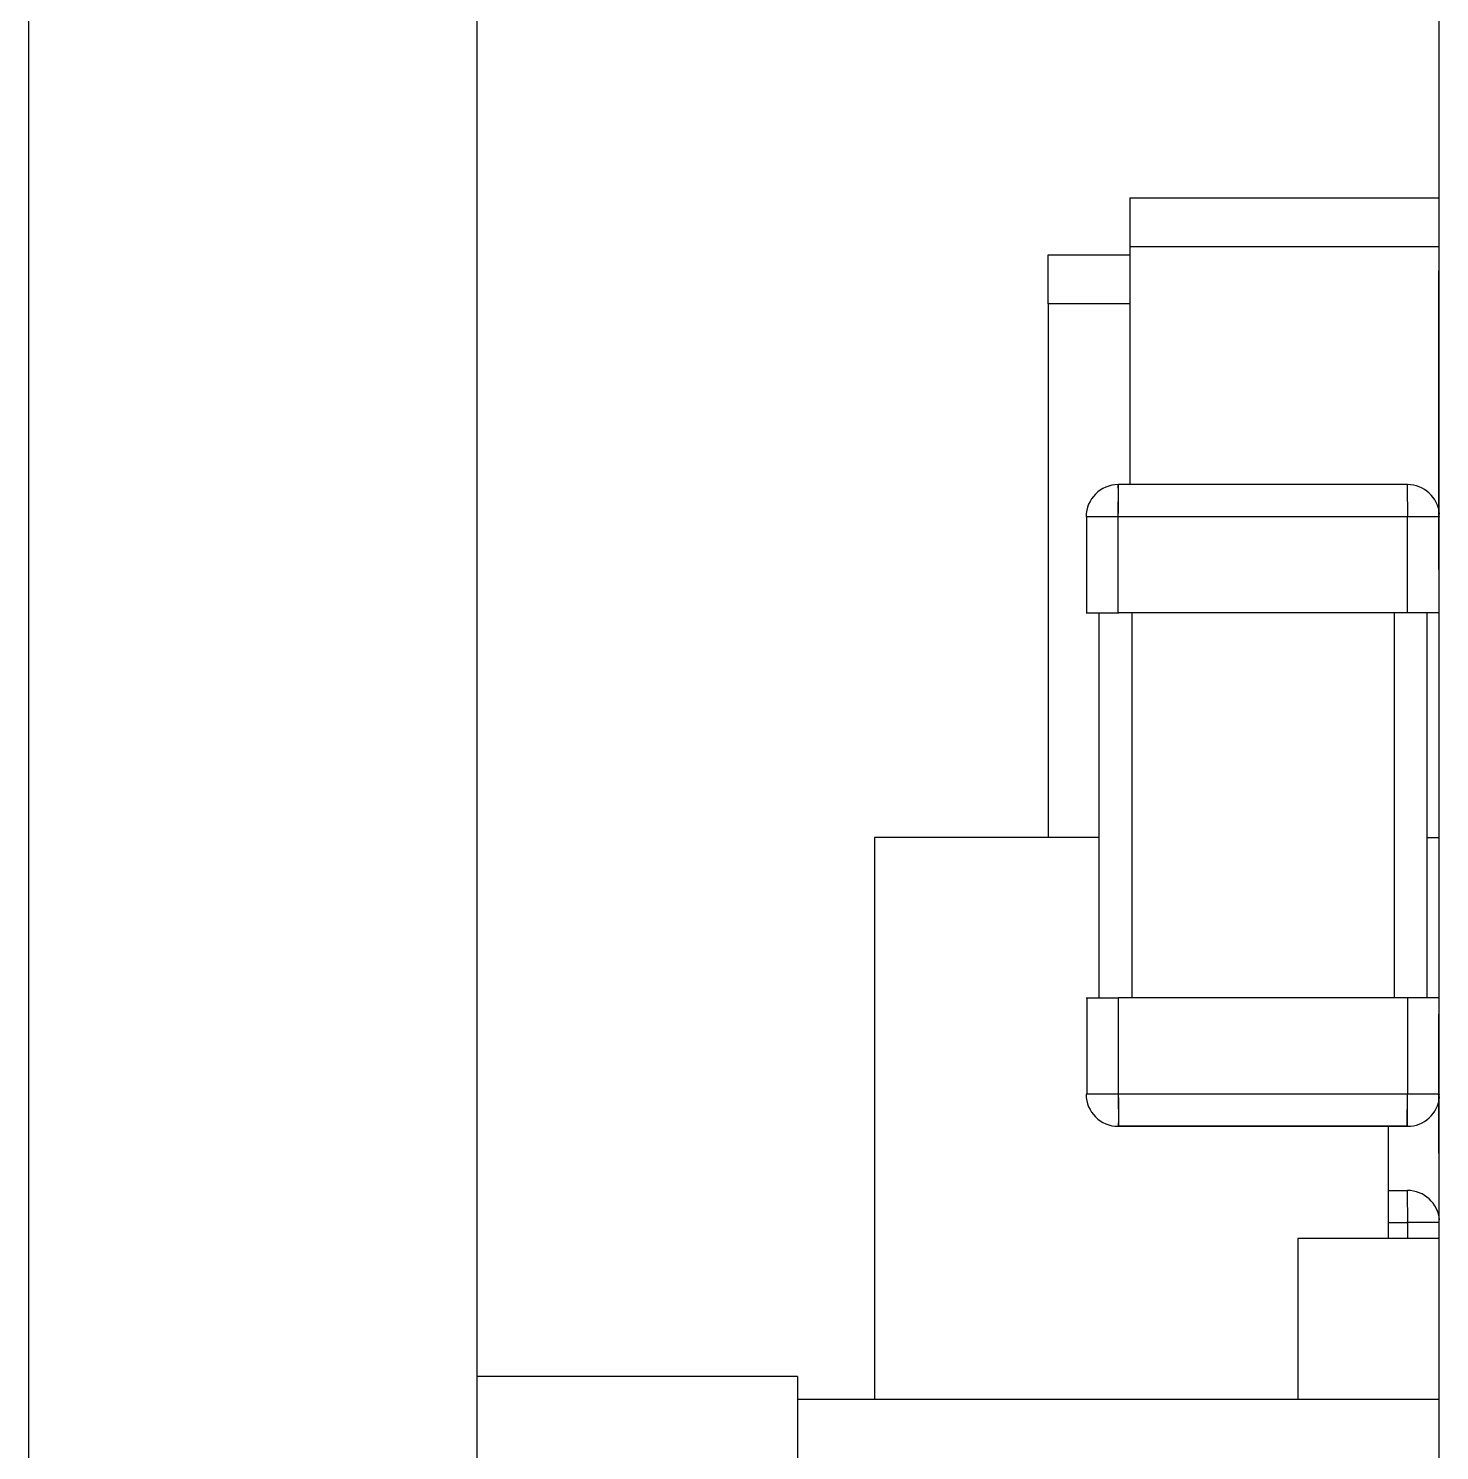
# Model space of a CAD drawing. Extents: x 87.1 to 184.1, y 90 to 128.
# Drawn here: x 171.903 to 174.103, y 112.98 to 115.196 of the extents above; entities that cross this region are included whole.
import ezdxf

# ---------------------------------------------------------------- set-up
doc = ezdxf.new("R2010")
doc.units = 0
doc.layers.add('View004', color=7, linetype='CONTINUOUS')

msp = doc.modelspace()

# ---------------------------------------------------------------- linework, layer by layer
at = {"layer": 'View004'}
for p, q in [((174.102, 120.435), (174.102, 95.435)), ((171.903, 117.645), (171.903, 95.445)), ((171.903, 117.645), (171.903, 95.445)), ((172.602, 117.645), (172.602, 113.095)), ((172.602, 117.645), (172.602, 113.095)), ((174.102, 115.158), (174.102, 115.158)), ((174.102, 115.158), (174.102, 115.158)), ((173.62, 114.932), (174.102, 114.932)), ((173.62, 114.932), (174.102, 114.932)), ((174.102, 114.932), (174.102, 114.932)), ((174.102, 114.932), (174.102, 114.932)), ((173.62, 114.856), (173.62, 114.485)), ((173.62, 114.856), (174.102, 114.856)), ((173.62, 114.856), (173.62, 114.485)), ((173.62, 114.856), (174.102, 114.856)), ((174.102, 114.856), (174.102, 114.856)), ((174.102, 114.856), (174.102, 114.856)), ((173.493, 114.843), (173.62, 114.843)), ((173.493, 114.843), (173.62, 114.843)), ((174.102, 114.353), (174.102, 114.818)), ((174.102, 114.353), (174.102, 114.818)), ((174.102, 114.353), (174.102, 114.818)), ((174.102, 114.353), (174.102, 114.818)), ((174.102, 114.818), (174.102, 114.818)), ((174.102, 114.818), (174.102, 114.818)), ((173.493, 114.767), (173.493, 113.935)), ((173.493, 114.767), (173.493, 113.935)), ((173.62, 114.767), (173.493, 114.767)), ((173.62, 114.767), (173.493, 114.767)), ((174.053, 114.485), (173.602, 114.485)), ((174.053, 114.485), (173.602, 114.485)), ((174.053, 114.485), (173.602, 114.485)), ((174.053, 114.485), (173.602, 114.485)), ((174.053, 114.485), (173.602, 114.485)), ((174.053, 114.485), (173.602, 114.485)), ((173.553, 114.285), (173.553, 114.435)), ((173.553, 114.285), (173.553, 114.435)), ((173.553, 114.285), (173.553, 114.435)), ((173.553, 114.285), (173.553, 114.435)), ((173.553, 114.285), (173.553, 114.435)), ((173.553, 114.285), (173.553, 114.435)), ((173.602, 114.285), (173.602, 114.435)), ((174.053, 114.435), (173.602, 114.435)), ((173.602, 114.285), (173.602, 114.435)), ((174.053, 114.435), (173.602, 114.435)), ((173.602, 114.285), (173.602, 114.435)), ((174.053, 114.435), (173.602, 114.435)), ((173.602, 114.285), (173.602, 114.435)), ((174.053, 114.435), (173.602, 114.435)), ((173.602, 114.285), (173.602, 114.435)), ((174.053, 114.435), (173.602, 114.435)), ((173.602, 114.285), (173.602, 114.435)), ((174.053, 114.435), (173.602, 114.435)), ((174.053, 114.285), (174.053, 114.435)), ((174.053, 114.285), (174.053, 114.435)), ((174.053, 114.285), (174.053, 114.435)), ((174.053, 114.285), (174.053, 114.435)), ((174.053, 114.285), (174.053, 114.435)), ((174.053, 114.285), (174.053, 114.435)), ((174.102, 114.353), (174.102, 114.353)), ((174.102, 114.353), (174.102, 114.353)), ((174.102, 114.303), (174.102, 114.303)), ((174.102, 114.303), (174.102, 114.303)), ((173.572, 114.285), (173.572, 113.685)), ((173.572, 114.285), (173.572, 113.685)), ((174.053, 114.285), (173.602, 114.285)), ((174.053, 114.285), (173.602, 114.285)), ((174.053, 114.285), (173.602, 114.285)), ((174.053, 114.285), (173.602, 114.285)), ((174.053, 114.285), (173.602, 114.285)), ((174.053, 114.285), (173.602, 114.285)), ((173.623, 114.285), (173.623, 113.685)), ((173.623, 114.285), (173.623, 113.685)), ((174.032, 114.285), (174.032, 113.685)), ((174.032, 114.285), (174.032, 113.685)), ((174.083, 114.285), (174.083, 113.685)), ((174.083, 114.285), (174.083, 113.685)), ((174.083, 114.285), (174.083, 113.685)), ((174.083, 114.285), (174.083, 113.685)), ((173.572, 113.935), (173.222, 113.935)), ((173.222, 113.935), (173.222, 113.06)), ((173.572, 113.935), (173.222, 113.935)), ((173.222, 113.935), (173.222, 113.06)), ((174.083, 113.935), (174.102, 113.935)), ((174.083, 113.935), (174.102, 113.935)), ((174.102, 113.935), (174.102, 113.935)), ((174.102, 113.935), (174.102, 113.935)), ((173.553, 113.685), (173.553, 113.535)), ((173.553, 113.685), (173.553, 113.535)), ((173.553, 113.685), (173.553, 113.535)), ((173.553, 113.685), (173.553, 113.535)), ((173.553, 113.685), (173.553, 113.535)), ((173.553, 113.685), (173.553, 113.535)), ((174.053, 113.685), (173.602, 113.685)), ((174.053, 113.685), (173.602, 113.685)), ((174.053, 113.685), (173.602, 113.685)), ((173.602, 113.685), (173.602, 113.535)), ((174.053, 113.685), (173.602, 113.685)), ((173.602, 113.685), (173.602, 113.535)), ((174.053, 113.685), (173.602, 113.685)), ((173.602, 113.685), (173.602, 113.535)), ((174.053, 113.685), (173.602, 113.685)), ((173.602, 113.685), (173.602, 113.535)), ((173.602, 113.685), (173.602, 113.535)), ((173.602, 113.685), (173.602, 113.535)), ((174.053, 113.685), (174.053, 113.535)), ((174.053, 113.685), (174.053, 113.535)), ((174.053, 113.685), (174.053, 113.535)), ((174.053, 113.685), (174.053, 113.535)), ((174.053, 113.685), (174.053, 113.535)), ((174.053, 113.685), (174.053, 113.535)), ((174.102, 113.668), (174.102, 113.668)), ((174.102, 113.668), (174.102, 113.668)), ((174.102, 113.443), (174.102, 113.66)), ((174.102, 113.66), (174.102, 113.66)), ((174.102, 113.443), (174.102, 113.66)), ((174.102, 113.443), (174.102, 113.66)), ((174.102, 113.66), (174.102, 113.66)), ((174.102, 113.443), (174.102, 113.66)), ((174.053, 113.535), (173.602, 113.535)), ((174.053, 113.535), (173.602, 113.535)), ((174.053, 113.535), (173.602, 113.535)), ((174.053, 113.535), (173.602, 113.535)), ((174.053, 113.535), (173.602, 113.535)), ((174.053, 113.535), (173.602, 113.535)), ((174.053, 113.485), (173.602, 113.485)), ((173.602, 113.485), (174.053, 113.485)), ((174.053, 113.485), (173.602, 113.485)), ((173.602, 113.485), (174.053, 113.485)), ((174.053, 113.485), (173.602, 113.485)), ((173.602, 113.485), (174.053, 113.485)), ((174.053, 113.485), (173.602, 113.485)), ((173.602, 113.485), (174.053, 113.485)), ((174.053, 113.485), (173.602, 113.485)), ((173.602, 113.485), (174.053, 113.485)), ((174.053, 113.485), (173.602, 113.485)), ((173.602, 113.485), (174.053, 113.485)), ((174.023, 113.485), (174.023, 113.31)), ((174.023, 113.485), (174.023, 113.31)), ((174.102, 113.443), (174.102, 113.443)), ((174.102, 113.443), (174.102, 113.443)), ((174.023, 113.385), (174.053, 113.385)), ((174.023, 113.385), (174.053, 113.385)), ((174.023, 113.385), (174.053, 113.385)), ((174.023, 113.385), (174.053, 113.385)), ((174.023, 113.385), (174.053, 113.385)), ((174.023, 113.385), (174.053, 113.385)), ((174.023, 113.335), (174.053, 113.335)), ((174.023, 113.335), (174.053, 113.335)), ((174.023, 113.335), (174.053, 113.335)), ((174.023, 113.335), (174.053, 113.335)), ((174.023, 113.335), (174.053, 113.335)), ((174.023, 113.335), (174.053, 113.335)), ((174.053, 113.335), (174.053, 113.31)), ((174.053, 113.335), (174.053, 113.31)), ((174.053, 113.335), (174.053, 113.31)), ((174.053, 113.335), (174.053, 113.31)), ((174.053, 113.335), (174.053, 113.31)), ((174.053, 113.335), (174.053, 113.31)), ((173.882, 113.31), (173.882, 113.06)), ((174.023, 113.31), (173.882, 113.31)), ((173.882, 113.31), (173.882, 113.06)), ((174.023, 113.31), (173.882, 113.31)), ((174.102, 113.31), (174.023, 113.31)), ((174.102, 113.31), (174.023, 113.31)), ((174.102, 113.31), (174.102, 113.31)), ((174.102, 113.31), (174.102, 113.31)), ((173.102, 113.095), (172.602, 113.095)), ((173.102, 113.095), (172.602, 113.095)), ((172.602, 113.095), (172.602, 95.445)), ((172.602, 113.095), (172.602, 95.445)), ((173.102, 113.095), (173.102, 95.445)), ((173.102, 113.095), (173.102, 95.445)), ((173.102, 113.06), (174.102, 113.06)), ((173.102, 113.06), (174.102, 113.06)), ((173.882, 113.06), (174.023, 113.06)), ((173.882, 113.06), (174.023, 113.06)), ((174.023, 113.06), (174.023, 113.06)), ((174.023, 113.06), (174.102, 113.06)), ((174.023, 113.06), (174.023, 113.06)), ((174.023, 113.06), (174.102, 113.06)), ((174.102, 113.06), (174.102, 113.06)), ((174.102, 113.06), (174.102, 113.06))]:
    msp.add_line(p, q, dxfattribs=at)
for centre, start, end in [((173.602, 114.435), 90, 180), ((173.602, 114.435), 90, 180), ((173.602, 114.435), 90, 180), ((173.602, 114.435), 90, 180), ((173.602, 114.435), 90, 180), ((173.602, 114.435), 90, 180), ((173.602, 114.435), 90, 180), ((173.602, 114.435), 90, 180), ((174.053, 114.435), 4.8088, 90), ((174.053, 114.435), 4.8088, 90), ((174.053, 114.435), 4.8088, 90), ((174.053, 114.435), 4.8088, 90), ((174.053, 114.435), 4.8088, 90), ((174.053, 114.435), 4.8088, 90), ((174.053, 114.435), 0, 0.3624), ((174.053, 114.435), 0, 0.3624), ((174.053, 114.435), 0, 0.3624), ((174.053, 114.435), 0, 0.3624), ((174.053, 114.435), 0, 0.3624), ((174.053, 114.435), 0, 0.3624), ((173.602, 113.535), 180, -90), ((173.602, 113.535), 180, -90), ((173.602, 113.535), 180, -90), ((173.602, 113.535), 180, -90), ((173.602, 113.535), 180, -90), ((173.602, 113.535), 180, -90), ((173.602, 113.535), 180, -90), ((173.602, 113.535), 180, -90), ((174.053, 113.535), -90, -4.8088), ((174.053, 113.535), -90, -4.8088), ((174.053, 113.535), -90, -4.8088), ((174.053, 113.535), -90, -4.8088), ((174.053, 113.535), -90, -4.8088), ((174.053, 113.535), -90, -4.8088), ((174.053, 113.535), -0.3624, 0), ((174.053, 113.535), -0.3624, 0), ((174.053, 113.535), -0.3624, 0), ((174.053, 113.535), -0.3624, 0), ((174.053, 113.535), -0.3624, 0), ((174.053, 113.535), -0.3624, 0), ((174.053, 113.335), 4.8088, 90), ((174.053, 113.335), 4.8088, 90), ((174.053, 113.335), 4.8088, 90), ((174.053, 113.335), 4.8088, 90), ((174.053, 113.335), 4.8088, 90), ((174.053, 113.335), 4.8088, 90), ((174.053, 113.335), 4.8088, 90), ((174.053, 113.335), 4.8088, 90), ((174.053, 113.335), 0, 0.3624), ((174.053, 113.335), 0, 0.3624), ((174.053, 113.335), 0, 0.3624), ((174.053, 113.335), 0, 0.3624), ((174.053, 113.335), 0, 0.3624), ((174.053, 113.335), 0, 0.3624), ((174.053, 113.335), 0, 0.3624), ((174.053, 113.335), 0, 0.3624)]:
    msp.add_arc(centre, 0.05, start, end, dxfattribs=at)
for points, degree, knots in [([(174.102, 115.793), (174.102, 115.789), (174.102, 115.785), (174.102, 115.773), (174.102, 115.761), (174.102, 115.742), (174.102, 115.723), (174.102, 115.698), (174.102, 115.673), (174.102, 115.643), (174.102, 115.613), (174.102, 115.547), (174.102, 115.475), (174.102, 115.44), (174.102, 115.404), (174.102, 115.335), (174.102, 115.277), (174.102, 115.252), (174.102, 115.227), (174.102, 115.208), (174.102, 115.189), (174.102, 115.177), (174.102, 115.165), (174.102, 115.161), (174.102, 115.158)], 2, [1.5708, 1.5708, 1.5708, 1.7952, 1.7952, 2.0196, 2.0196, 2.24399, 2.24399, 2.46839, 2.46839, 2.69279, 2.69279, 3.14159, 3.14159, 3.36599, 3.36599, 3.81479, 3.81479, 4.03919, 4.03919, 4.26359, 4.26359, 4.48799, 4.48799, 4.71239, 4.71239, 4.71239]), ([(174.102, 115.793), (174.102, 115.789), (174.102, 115.785), (174.102, 115.773), (174.102, 115.761), (174.102, 115.742), (174.102, 115.723), (174.102, 115.698), (174.102, 115.673), (174.102, 115.643), (174.102, 115.613), (174.102, 115.547), (174.102, 115.475), (174.102, 115.44), (174.102, 115.404), (174.102, 115.335), (174.102, 115.277), (174.102, 115.252), (174.102, 115.227), (174.102, 115.208), (174.102, 115.189), (174.102, 115.177), (174.102, 115.165), (174.102, 115.161), (174.102, 115.158)], 2, [1.5708, 1.5708, 1.5708, 1.7952, 1.7952, 2.0196, 2.0196, 2.24399, 2.24399, 2.46839, 2.46839, 2.69279, 2.69279, 3.14159, 3.14159, 3.36599, 3.36599, 3.81479, 3.81479, 4.03919, 4.03919, 4.26359, 4.26359, 4.48799, 4.48799, 4.71239, 4.71239, 4.71239]), ([(174.102, 115.793), (174.102, 115.789), (174.102, 115.785), (174.102, 115.773), (174.102, 115.761), (174.102, 115.742), (174.102, 115.723), (174.102, 115.698), (174.102, 115.673), (174.102, 115.643), (174.102, 115.613), (174.102, 115.547), (174.102, 115.475), (174.102, 115.44), (174.102, 115.404), (174.102, 115.335), (174.102, 115.277), (174.102, 115.252), (174.102, 115.227), (174.102, 115.208), (174.102, 115.189), (174.102, 115.177), (174.102, 115.165), (174.102, 115.161), (174.102, 115.158)], 2, [1.5708, 1.5708, 1.5708, 1.7952, 1.7952, 2.0196, 2.0196, 2.24399, 2.24399, 2.46839, 2.46839, 2.69279, 2.69279, 3.14159, 3.14159, 3.36599, 3.36599, 3.81479, 3.81479, 4.03919, 4.03919, 4.26359, 4.26359, 4.48799, 4.48799, 4.71239, 4.71239, 4.71239]), ([(174.102, 115.793), (174.102, 115.789), (174.102, 115.785), (174.102, 115.773), (174.102, 115.761), (174.102, 115.742), (174.102, 115.723), (174.102, 115.698), (174.102, 115.673), (174.102, 115.643), (174.102, 115.613), (174.102, 115.547), (174.102, 115.475), (174.102, 115.44), (174.102, 115.404), (174.102, 115.335), (174.102, 115.277), (174.102, 115.252), (174.102, 115.227), (174.102, 115.208), (174.102, 115.189), (174.102, 115.177), (174.102, 115.165), (174.102, 115.161), (174.102, 115.158)], 2, [1.5708, 1.5708, 1.5708, 1.7952, 1.7952, 2.0196, 2.0196, 2.24399, 2.24399, 2.46839, 2.46839, 2.69279, 2.69279, 3.14159, 3.14159, 3.36599, 3.36599, 3.81479, 3.81479, 4.03919, 4.03919, 4.26359, 4.26359, 4.48799, 4.48799, 4.71239, 4.71239, 4.71239]), ([(174.102, 115.158), (174.102, 115.071), (174.102, 114.983), (174.102, 114.919), (174.102, 114.855), (174.102, 114.818), (174.102, 114.818)], 3, [3.07067, 3.07067, 3.07067, 3.07067, 3.89153, 3.89153, 3.89153, 4.71239, 4.71239, 4.71239, 4.71239]), ([(174.102, 115.158), (174.102, 115.071), (174.102, 114.983), (174.102, 114.919), (174.102, 114.855), (174.102, 114.818), (174.102, 114.818)], 3, [3.07067, 3.07067, 3.07067, 3.07067, 3.89153, 3.89153, 3.89153, 4.71239, 4.71239, 4.71239, 4.71239]), ([(174.102, 115.158), (174.102, 115.071), (174.102, 114.983), (174.102, 114.919), (174.102, 114.855), (174.102, 114.818), (174.102, 114.818)], 3, [3.07067, 3.07067, 3.07067, 3.07067, 3.89153, 3.89153, 3.89153, 4.71239, 4.71239, 4.71239, 4.71239]), ([(174.102, 115.158), (174.102, 115.071), (174.102, 114.983), (174.102, 114.919), (174.102, 114.855), (174.102, 114.818), (174.102, 114.818)], 3, [3.07067, 3.07067, 3.07067, 3.07067, 3.89153, 3.89153, 3.89153, 4.71239, 4.71239, 4.71239, 4.71239]), ([(174.102, 114.303), (174.102, 114.299), (174.102, 114.295), (174.102, 114.283), (174.102, 114.271), (174.102, 114.252), (174.102, 114.233), (174.102, 114.208), (174.102, 114.183), (174.102, 114.153), (174.102, 114.123), (174.102, 114.057), (174.102, 113.985), (174.102, 113.95), (174.102, 113.914), (174.102, 113.845), (174.102, 113.787), (174.102, 113.762), (174.102, 113.737), (174.102, 113.718), (174.102, 113.699), (174.102, 113.687), (174.102, 113.675), (174.102, 113.671), (174.102, 113.668)], 2, [1.5708, 1.5708, 1.5708, 1.7952, 1.7952, 2.0196, 2.0196, 2.24399, 2.24399, 2.46839, 2.46839, 2.69279, 2.69279, 3.14159, 3.14159, 3.36599, 3.36599, 3.81479, 3.81479, 4.03919, 4.03919, 4.26359, 4.26359, 4.48799, 4.48799, 4.71239, 4.71239, 4.71239]), ([(174.102, 114.303), (174.102, 114.299), (174.102, 114.295), (174.102, 114.283), (174.102, 114.271), (174.102, 114.252), (174.102, 114.233), (174.102, 114.208), (174.102, 114.183), (174.102, 114.153), (174.102, 114.123), (174.102, 114.057), (174.102, 113.985), (174.102, 113.95), (174.102, 113.914), (174.102, 113.845), (174.102, 113.787), (174.102, 113.762), (174.102, 113.737), (174.102, 113.718), (174.102, 113.699), (174.102, 113.687), (174.102, 113.675), (174.102, 113.671), (174.102, 113.668)], 2, [1.5708, 1.5708, 1.5708, 1.7952, 1.7952, 2.0196, 2.0196, 2.24399, 2.24399, 2.46839, 2.46839, 2.69279, 2.69279, 3.14159, 3.14159, 3.36599, 3.36599, 3.81479, 3.81479, 4.03919, 4.03919, 4.26359, 4.26359, 4.48799, 4.48799, 4.71239, 4.71239, 4.71239]), ([(174.102, 114.303), (174.102, 114.299), (174.102, 114.295), (174.102, 114.283), (174.102, 114.271), (174.102, 114.252), (174.102, 114.233), (174.102, 114.208), (174.102, 114.183), (174.102, 114.153), (174.102, 114.123), (174.102, 114.057), (174.102, 113.985), (174.102, 113.95), (174.102, 113.914), (174.102, 113.845), (174.102, 113.787), (174.102, 113.762), (174.102, 113.737), (174.102, 113.718), (174.102, 113.699), (174.102, 113.687), (174.102, 113.675), (174.102, 113.671), (174.102, 113.668)], 2, [1.5708, 1.5708, 1.5708, 1.7952, 1.7952, 2.0196, 2.0196, 2.24399, 2.24399, 2.46839, 2.46839, 2.69279, 2.69279, 3.14159, 3.14159, 3.36599, 3.36599, 3.81479, 3.81479, 4.03919, 4.03919, 4.26359, 4.26359, 4.48799, 4.48799, 4.71239, 4.71239, 4.71239]), ([(174.102, 114.303), (174.102, 114.299), (174.102, 114.295), (174.102, 114.283), (174.102, 114.271), (174.102, 114.252), (174.102, 114.233), (174.102, 114.208), (174.102, 114.183), (174.102, 114.153), (174.102, 114.123), (174.102, 114.057), (174.102, 113.985), (174.102, 113.95), (174.102, 113.914), (174.102, 113.845), (174.102, 113.787), (174.102, 113.762), (174.102, 113.737), (174.102, 113.718), (174.102, 113.699), (174.102, 113.687), (174.102, 113.675), (174.102, 113.671), (174.102, 113.668)], 2, [1.5708, 1.5708, 1.5708, 1.7952, 1.7952, 2.0196, 2.0196, 2.24399, 2.24399, 2.46839, 2.46839, 2.69279, 2.69279, 3.14159, 3.14159, 3.36599, 3.36599, 3.81479, 3.81479, 4.03919, 4.03919, 4.26359, 4.26359, 4.48799, 4.48799, 4.71239, 4.71239, 4.71239]), ([(174.102, 113.443), (174.102, 113.442), (174.102, 113.398), (174.102, 113.325), (174.102, 113.252), (174.102, 113.152), (174.102, 113.06)], 3, [1.5708, 1.5708, 1.5708, 1.5708, 2.45986, 2.45986, 2.45986, 3.34892, 3.34892, 3.34892, 3.34892]), ([(174.102, 113.443), (174.102, 113.442), (174.102, 113.398), (174.102, 113.325), (174.102, 113.252), (174.102, 113.152), (174.102, 113.06)], 3, [1.5708, 1.5708, 1.5708, 1.5708, 2.45986, 2.45986, 2.45986, 3.34892, 3.34892, 3.34892, 3.34892]), ([(174.102, 113.443), (174.102, 113.442), (174.102, 113.398), (174.102, 113.325), (174.102, 113.252), (174.102, 113.152), (174.102, 113.06)], 3, [1.5708, 1.5708, 1.5708, 1.5708, 2.45986, 2.45986, 2.45986, 3.34892, 3.34892, 3.34892, 3.34892]), ([(174.102, 113.443), (174.102, 113.442), (174.102, 113.398), (174.102, 113.325), (174.102, 113.252), (174.102, 113.152), (174.102, 113.06)], 3, [1.5708, 1.5708, 1.5708, 1.5708, 2.45986, 2.45986, 2.45986, 3.34892, 3.34892, 3.34892, 3.34892])]:
    msp.add_open_spline(points, degree=degree, knots=knots, dxfattribs=at)
for points, degree in [([(173.62, 114.932), (173.62, 114.891), (173.62, 114.855), (173.62, 114.856)], 3), ([(173.62, 114.932), (173.62, 114.891), (173.62, 114.855), (173.62, 114.856)], 3), ([(173.493, 114.767), (173.493, 114.808), (173.493, 114.844), (173.493, 114.843)], 3), ([(173.493, 114.767), (173.493, 114.808), (173.493, 114.844), (173.493, 114.843)], 3), ([(173.602, 114.435), (173.603, 114.462), (173.602, 114.486), (173.602, 114.485)], 3), ([(173.602, 114.435), (173.603, 114.462), (173.602, 114.486), (173.602, 114.485)], 3), ([(173.602, 114.435), (173.603, 114.462), (173.602, 114.486), (173.602, 114.485)], 3), ([(173.602, 114.435), (173.603, 114.462), (173.602, 114.486), (173.602, 114.485)], 3), ([(173.602, 114.435), (173.602, 114.462), (173.603, 114.486), (173.602, 114.485)], 3), ([(173.602, 114.435), (173.602, 114.462), (173.603, 114.486), (173.602, 114.485)], 3), ([(174.053, 114.485), (174.052, 114.486), (174.053, 114.462), (174.053, 114.435)], 3), ([(174.053, 114.485), (174.052, 114.486), (174.053, 114.462), (174.053, 114.435)], 3), ([(174.053, 114.485), (174.052, 114.486), (174.053, 114.462), (174.053, 114.435)], 3), ([(174.053, 114.485), (174.052, 114.486), (174.053, 114.462), (174.053, 114.435)], 3), ([(174.053, 114.485), (174.052, 114.486), (174.053, 114.462), (174.053, 114.435)], 3), ([(174.053, 114.485), (174.052, 114.486), (174.053, 114.462), (174.053, 114.435)], 3), ([(173.602, 114.435), (173.576, 114.435), (173.552, 114.435), (173.553, 114.435)], 3), ([(173.602, 114.435), (173.576, 114.435), (173.552, 114.435), (173.553, 114.435)], 3), ([(173.602, 114.435), (173.576, 114.435), (173.552, 114.435), (173.553, 114.435)], 3), ([(173.602, 114.435), (173.576, 114.435), (173.552, 114.435), (173.553, 114.435)], 3), ([(173.602, 114.435), (173.576, 114.435), (173.552, 114.435), (173.552, 114.435)], 3), ([(173.602, 114.435), (173.576, 114.435), (173.552, 114.435), (173.552, 114.435)], 3), ([(174.102, 114.435), (174.101, 114.435), (174.078, 114.435), (174.052, 114.435)], 3), ([(174.102, 114.435), (174.101, 114.435), (174.078, 114.435), (174.052, 114.435)], 3), ([(174.102, 114.435), (174.101, 114.435), (174.078, 114.435), (174.052, 114.435)], 3), ([(174.102, 114.435), (174.101, 114.435), (174.078, 114.435), (174.052, 114.435)], 3), ([(174.102, 114.435), (174.101, 114.435), (174.078, 114.435), (174.053, 114.435)], 3), ([(174.102, 114.435), (174.101, 114.435), (174.078, 114.435), (174.053, 114.435)], 3), ([(174.102, 114.435), (174.102, 114.435)], 1), ([(174.102, 114.435), (174.102, 114.435)], 1), ([(174.102, 114.435), (174.102, 114.435)], 1), ([(174.102, 114.435), (174.102, 114.435)], 1), ([(174.102, 114.435), (174.102, 114.435)], 1), ([(174.102, 114.435), (174.102, 114.435)], 1), ([(174.102, 114.353), (174.102, 114.352), (174.102, 114.303)], 2), ([(174.102, 114.353), (174.102, 114.352), (174.102, 114.303)], 2), ([(174.102, 114.353), (174.102, 114.352), (174.102, 114.303)], 2), ([(174.102, 114.353), (174.102, 114.352), (174.102, 114.303)], 2), ([(173.552, 114.285), (173.552, 114.285), (173.576, 114.285), (173.602, 114.285)], 3), ([(173.552, 114.285), (173.552, 114.285), (173.576, 114.285), (173.602, 114.285)], 3), ([(173.553, 114.285), (173.552, 114.285), (173.576, 114.285), (173.603, 114.285)], 3), ([(173.553, 114.285), (173.552, 114.285), (173.576, 114.285), (173.603, 114.285)], 3), ([(173.553, 114.285), (173.552, 114.285), (173.576, 114.285), (173.603, 114.285)], 3), ([(173.553, 114.285), (173.552, 114.285), (173.576, 114.285), (173.603, 114.285)], 3), ([(174.102, 114.285), (174.101, 114.285), (174.078, 114.285), (174.053, 114.285)], 3), ([(174.102, 114.285), (174.101, 114.285), (174.078, 114.285), (174.053, 114.285)], 3), ([(174.102, 114.285), (174.101, 114.285), (174.078, 114.285), (174.053, 114.285)], 3), ([(174.102, 114.285), (174.101, 114.285), (174.078, 114.285), (174.053, 114.285)], 3), ([(174.102, 114.285), (174.101, 114.285), (174.078, 114.285), (174.053, 114.285)], 3), ([(174.102, 114.285), (174.101, 114.285), (174.078, 114.285), (174.053, 114.285)], 3), ([(174.102, 114.285), (174.102, 114.285)], 1), ([(174.102, 114.285), (174.102, 114.285)], 1), ([(174.102, 114.285), (174.102, 114.285)], 1), ([(174.102, 114.285), (174.102, 114.285)], 1), ([(174.102, 114.285), (174.102, 114.285)], 1), ([(174.102, 114.285), (174.102, 114.285)], 1), ([(173.552, 113.685), (173.552, 113.685), (173.576, 113.685), (173.602, 113.685)], 3), ([(173.552, 113.685), (173.552, 113.685), (173.576, 113.685), (173.602, 113.685)], 3), ([(173.553, 113.685), (173.552, 113.685), (173.576, 113.685), (173.603, 113.685)], 3), ([(173.553, 113.685), (173.552, 113.685), (173.576, 113.685), (173.603, 113.685)], 3), ([(173.553, 113.685), (173.552, 113.685), (173.576, 113.685), (173.603, 113.685)], 3), ([(173.553, 113.685), (173.552, 113.685), (173.576, 113.685), (173.603, 113.685)], 3), ([(174.102, 113.685), (174.101, 113.685), (174.078, 113.685), (174.053, 113.685)], 3), ([(174.102, 113.685), (174.101, 113.685), (174.078, 113.685), (174.053, 113.685)], 3), ([(174.102, 113.685), (174.101, 113.685), (174.078, 113.685), (174.053, 113.685)], 3), ([(174.102, 113.685), (174.101, 113.685), (174.078, 113.685), (174.053, 113.685)], 3), ([(174.102, 113.685), (174.101, 113.685), (174.078, 113.685), (174.053, 113.685)], 3), ([(174.102, 113.685), (174.101, 113.685), (174.078, 113.685), (174.053, 113.685)], 3), ([(174.102, 113.685), (174.102, 113.685)], 1), ([(174.102, 113.685), (174.102, 113.685)], 1), ([(174.102, 113.685), (174.102, 113.685)], 1), ([(174.102, 113.685), (174.102, 113.685)], 1), ([(174.102, 113.685), (174.102, 113.685)], 1), ([(174.102, 113.685), (174.102, 113.685)], 1), ([(173.602, 113.535), (173.576, 113.535), (173.552, 113.535), (173.553, 113.535)], 3), ([(173.602, 113.535), (173.576, 113.535), (173.552, 113.535), (173.553, 113.535)], 3), ([(173.602, 113.535), (173.576, 113.535), (173.552, 113.535), (173.553, 113.535)], 3), ([(173.602, 113.535), (173.576, 113.535), (173.552, 113.535), (173.553, 113.535)], 3), ([(173.602, 113.535), (173.576, 113.535), (173.552, 113.535), (173.552, 113.535)], 3), ([(173.602, 113.535), (173.576, 113.535), (173.552, 113.535), (173.552, 113.535)], 3), ([(173.602, 113.535), (173.603, 113.508), (173.602, 113.484), (173.602, 113.485)], 3), ([(173.602, 113.535), (173.603, 113.508), (173.602, 113.484), (173.602, 113.485)], 3), ([(173.602, 113.535), (173.603, 113.508), (173.602, 113.484), (173.602, 113.485)], 3), ([(173.602, 113.535), (173.603, 113.508), (173.602, 113.484), (173.602, 113.485)], 3), ([(173.602, 113.535), (173.602, 113.508), (173.603, 113.484), (173.602, 113.485)], 3), ([(173.602, 113.535), (173.602, 113.508), (173.603, 113.484), (173.602, 113.485)], 3), ([(174.102, 113.535), (174.101, 113.535), (174.078, 113.535), (174.052, 113.535)], 3), ([(174.053, 113.485), (174.052, 113.484), (174.053, 113.508), (174.053, 113.535)], 3), ([(174.102, 113.535), (174.101, 113.535), (174.078, 113.535), (174.052, 113.535)], 3), ([(174.053, 113.485), (174.052, 113.484), (174.053, 113.508), (174.053, 113.535)], 3), ([(174.102, 113.535), (174.101, 113.535), (174.078, 113.535), (174.052, 113.535)], 3), ([(174.053, 113.485), (174.052, 113.484), (174.053, 113.508), (174.053, 113.535)], 3), ([(174.102, 113.535), (174.101, 113.535), (174.078, 113.535), (174.052, 113.535)], 3), ([(174.053, 113.485), (174.052, 113.484), (174.053, 113.508), (174.053, 113.535)], 3), ([(174.102, 113.535), (174.101, 113.535), (174.078, 113.535), (174.053, 113.535)], 3), ([(174.053, 113.485), (174.053, 113.484), (174.053, 113.508), (174.053, 113.535)], 3), ([(174.102, 113.535), (174.101, 113.535), (174.078, 113.535), (174.053, 113.535)], 3), ([(174.053, 113.485), (174.053, 113.484), (174.053, 113.508), (174.053, 113.535)], 3), ([(174.102, 113.535), (174.102, 113.535)], 1), ([(174.102, 113.535), (174.102, 113.535)], 1), ([(174.102, 113.535), (174.102, 113.535)], 1), ([(174.102, 113.535), (174.102, 113.535)], 1), ([(174.102, 113.535), (174.102, 113.535)], 1), ([(174.102, 113.535), (174.102, 113.535)], 1), ([(174.053, 113.385), (174.052, 113.386), (174.053, 113.362), (174.053, 113.335)], 3), ([(174.053, 113.385), (174.052, 113.386), (174.053, 113.362), (174.053, 113.335)], 3), ([(174.053, 113.385), (174.052, 113.386), (174.053, 113.362), (174.053, 113.335)], 3), ([(174.053, 113.385), (174.052, 113.386), (174.053, 113.362), (174.053, 113.335)], 3), ([(174.053, 113.385), (174.052, 113.386), (174.053, 113.362), (174.053, 113.335)], 3), ([(174.053, 113.385), (174.052, 113.386), (174.053, 113.362), (174.053, 113.335)], 3), ([(174.102, 113.335), (174.101, 113.335), (174.078, 113.335), (174.052, 113.335)], 3), ([(174.102, 113.335), (174.101, 113.335), (174.078, 113.335), (174.052, 113.335)], 3), ([(174.102, 113.335), (174.101, 113.335), (174.078, 113.335), (174.052, 113.335)], 3), ([(174.102, 113.335), (174.101, 113.335), (174.078, 113.335), (174.052, 113.335)], 3), ([(174.102, 113.335), (174.101, 113.335), (174.078, 113.335), (174.053, 113.335)], 3), ([(174.102, 113.335), (174.101, 113.335), (174.078, 113.335), (174.053, 113.335)], 3), ([(174.102, 113.335), (174.102, 113.335)], 1), ([(174.102, 113.335), (174.102, 113.335)], 1), ([(174.102, 113.335), (174.102, 113.335)], 1), ([(174.102, 113.335), (174.102, 113.335)], 1), ([(174.102, 113.335), (174.102, 113.335)], 1), ([(174.102, 113.335), (174.102, 113.335)], 1)]:
    msp.add_open_spline(points, degree=degree, dxfattribs=at)

doc.saveas('drawing.dxf')
